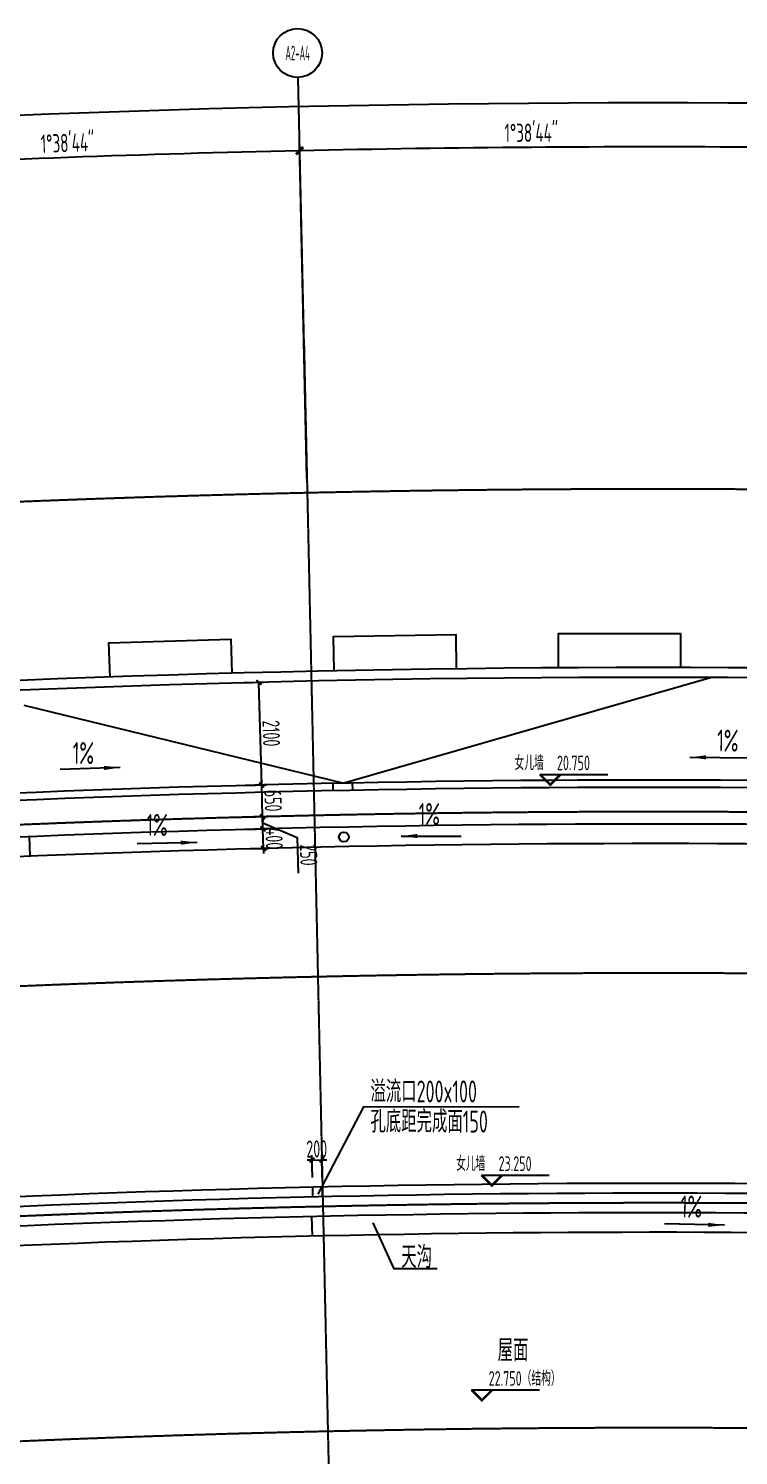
# Model space of a CAD drawing. Header units: millimetres. Extents: x 11677979 to 24947533, y -12764720 to -6308891.
# Drawn here: x 11765932 to 11780462, y -6390643 to -6361459 of the extents above; entities that cross this region are included whole.
import ezdxf
from ezdxf.enums import TextEntityAlignment as Align

# ---------------------------------------------------------------- set-up
doc = ezdxf.new("R2010")
doc.units = ezdxf.units.MM
doc.header["$LTSCALE"] = 10
doc.linetypes.add('A2-RG-AXIS$0$CENTER', pattern=[2, 1.25, -0.25, 0.25, -0.25])
doc.linetypes.add('A2-RG-AXIS$0$DOTE', pattern=[2.42, 2, -0.2, 0.02, -0.2])
for name, color, linetype in [('A2-RB-RF$0$A-DIMS-100', 1, 'Continuous'), ('A2-RG-AXIS$0$A-AXIS', 1, 'Continuous'), ('A2-RG-AXIS$0$A-DIMS-100', 1, 'Continuous'), ('A2-RG-AXIS$0$A-GRID', 1, 'A2-RG-AXIS$0$CENTER'), ('A2-RG-AXIS$0$A-SYMB', 4, 'Continuous'), ('A2-RI-RF$0$$0$AUDIT_D_120618114340-341', 1, 'Continuous'), ('A2-RI-RF$0$$2$A-SYMB', 4, 'Continuous'), ('A2-RI-RF$0$A-HATH', 9, 'Continuous'), ('A2-RI-RF$0$A-ROOF-DRAN', 175, 'Continuous'), ('A2-RI-RF$0$A-ROOF-EDGE', 2, 'Continuous'), ('A2-RI-RF$0$A-SYMB', 4, 'Continuous'), ('A2-RI-RF$0$A-SYMB-AREA', 4, 'Continuous'), ('A2-RI-RF$0$A-SYMB-NAME', 4, 'Continuous')]:
    doc.layers.add(name, color=color, linetype=linetype)
doc.layers.add('A2-RI-RF$0$A-DETL-LLIN', color=3, linetype='Continuous', lineweight=5)
doc.styles.add('A2-RB-RF$0$XD2008', font='hzs.shx', dxfattribs={"width": 0.7, "bigfont": 'hztxt.shx'})
doc.styles.add('A2-RG-AXIS$0$ECADI', font='hzs.shx', dxfattribs={"width": 0.7, "bigfont": 'hztxt.shx'})
doc.styles.add('A2-RG-AXIS$0$XD2008', font='hzs.shx', dxfattribs={"width": 0.7, "bigfont": 'hztxt.shx'})
doc.styles.add('A2-RI-RF$0$$0$XD2008', font='xd-hzs.shx', dxfattribs={"width": 0.7, "bigfont": 'xd-hztxt.shx'})
doc.styles.add('A2-RI-RF$0$ECADI', font='hzs.shx', dxfattribs={"width": 0.7, "bigfont": 'hztxt.shx'})
doc.dimstyles.new('A2-RB-RF$0$XD100$0', dxfattribs={"dimscale": 100, "dimtxt": 3.5, "dimasz": 1, "dimexe": 1, "dimexo": 2, "dimgap": 0.5, "dimtad": 1, "dimdec": 0, "dimdsep": 46, "dimtxsty": 'A2-RB-RF$0$XD2008', "dimblk1": 'A2-RB-RF$0$_ArchTick', "dimblk2": 'A2-RB-RF$0$_ArchTick', "dimsah": 1, "dimcen": 2.5, "dimclrt": 4, "dimaunit": 1, "dimadec": 0, "dimazin": 0, "dimtfac": 1, "dimtdec": 0, "dimtix": 1, "dimtmove": 1, "dimatfit": 3, "dimfxl": 0, "dimtolj": 1, "dimtzin": 0, "dimarcsym": 0})
doc.dimstyles.new('A2-RG-AXIS$0$XD150', dxfattribs={"dimscale": 300, "dimtxt": 2.5, "dimasz": 1.5, "dimexe": 1, "dimexo": 2, "dimgap": 0.5, "dimtad": 1, "dimdec": 0, "dimdsep": 46, "dimtxsty": 'A2-RG-AXIS$0$XD2008', "dimcen": 2.5, "dimclrt": 4, "dimaunit": 1, "dimadec": 3, "dimazin": 0, "dimtfac": 1, "dimtdec": 0, "dimtmove": 2, "dimatfit": 3, "dimfxl": 0, "dimtolj": 1, "dimtzin": 0, "dimarcsym": 0})

# ---------------------------------------------------------------- blocks, each defined once
blk = doc.blocks.new('A2-RG-AXIS$0$ECADI-TAG-GRID')
at = {"color": 13}
blk.add_circle((0, 0), 5, dxfattribs=at)
at = {"style": 'A2-RG-AXIS$0$ECADI', "width": 0.7}
blk.add_attdef('GRID', text='', height=5, dxfattribs=at).set_placement((0, 0), align=Align.MIDDLE)
blk = doc.blocks.new('A2-RG-AXIS$0$_ArchTick')
at = {"color": 0, "linetype": 'ByBlock', "const_width": 0.4}
blk.add_lwpolyline([(-0.5, -0.5), (0.5, 0.5)], dxfattribs=at)
blk = doc.blocks.new('*D508')
at = {"layer": 'A2-RG-AXIS$0$A-DIMS-100', "color": 0, "lineweight": -2, "ltscale": 3, "transparency": 16777216}
for p, q in [((11753070, -6371598), (11752455, -6363872)), ((11854556, -6379588), (11856371, -6372053))]:
    blk.add_line(p, q, dxfattribs=at)
blk.add_arc((11778731, -6694179), 331200, 76.44866, 94.54827, dxfattribs=at)
at = {"layer": 'Defpoints', "color": 0, "ltscale": 3, "transparency": 16777216}
for p in [(11822065, -6365826), (11753093, -6371897), (11854485, -6379879), (11778731, -6694179)]:
    blk.add_point(p, dxfattribs=at)
at = {"layer": 'A2-RG-AXIS$0$A-DIMS-100', "color": 0, "lineweight": -2, "ltscale": 3, "transparency": 16777216, "xscale": 150, "yscale": 150, "zscale": 150}
for p, rotation in [((11752467, -6364022), 184.5482656226652), ((11856336, -6372199), 346.4486630674553)]:
    blk.add_blockref('A2-RG-AXIS$0$_ArchTick', p, dxfattribs=dict(at, rotation=rotation))
at = {"layer": 'A2-RG-AXIS$0$A-DIMS-100', "color": 4, "ltscale": 3, "transparency": 16777216, "insert": (11804749, -6363703), "char_height": 375, "attachment_point": 5, "rotation": 355.4985, "style": 'A2-RG-AXIS$0$XD2008'}
blk.add_mtext('\\A1;18°5\'59"', dxfattribs=at)
blk = doc.blocks.new('*D513')
at = {"layer": 'A2-RG-AXIS$0$A-DIMS-100', "color": 0, "lineweight": -2, "ltscale": 3, "transparency": 16777216}
for p, q in [((11771629, -6370657), (11771479, -6363808)), ((11762343, -6370994), (11761996, -6364153))]:
    blk.add_line(p, q, dxfattribs=at)
blk.add_arc((11778731, -6694179), 330300, 91.25743, 92.90285, dxfattribs=at)
at = {"layer": 'Defpoints', "color": 0, "ltscale": 3, "transparency": 16777216}
for p in [(11768322, -6364043), (11771636, -6370957), (11762358, -6371294), (11778731, -6694179)]:
    blk.add_point(p, dxfattribs=at)
at = {"layer": 'A2-RG-AXIS$0$A-DIMS-100', "color": 0, "lineweight": -2, "ltscale": 3, "transparency": 16777216, "xscale": 150, "yscale": 150, "zscale": 150}
for p, rotation in [((11771482, -6363958), 1.257428799195983), ((11762003, -6364303), 182.9028472109292)]:
    blk.add_blockref('A2-RG-AXIS$0$_ArchTick', p, dxfattribs=dict(at, rotation=rotation))
at = {"layer": 'A2-RG-AXIS$0$A-DIMS-100', "color": 4, "ltscale": 3, "transparency": 16777216, "insert": (11766731, -6363798), "char_height": 375, "attachment_point": 5, "rotation": 2.0801, "style": 'A2-RG-AXIS$0$XD2008'}
blk.add_mtext('\\A1;1°38\'44"', dxfattribs=at)
blk = doc.blocks.new('*D517')
at = {"layer": 'A2-RG-AXIS$0$A-DIMS-100', "color": 0, "lineweight": -2, "ltscale": 3, "transparency": 16777216}
for p, q in [((11771629, -6370657), (11771479, -6363808)), ((11780922, -6370586), (11780968, -6363736))]:
    blk.add_line(p, q, dxfattribs=at)
blk.add_arc((11778731, -6694179), 330300, 89.61201, 91.25743, dxfattribs=at)
at = {"layer": 'Defpoints', "color": 0, "ltscale": 3, "transparency": 16777216}
for p in [(11777806, -6363880), (11771636, -6370957), (11780920, -6370886), (11778731, -6694179)]:
    blk.add_point(p, dxfattribs=at)
at = {"layer": 'A2-RG-AXIS$0$A-DIMS-100', "color": 0, "lineweight": -2, "ltscale": 3, "transparency": 16777216, "xscale": 150, "yscale": 150, "zscale": 150}
for p, rotation in [((11771482, -6363958), 181.2574288054266), ((11780967, -6363886), 359.6120103936937)]:
    blk.add_blockref('A2-RG-AXIS$0$_ArchTick', p, dxfattribs=dict(at, rotation=rotation))
at = {"layer": 'A2-RG-AXIS$0$A-DIMS-100', "color": 4, "ltscale": 3, "transparency": 16777216, "insert": (11776222, -6363590), "char_height": 375, "attachment_point": 5, "rotation": 0.4347, "style": 'A2-RG-AXIS$0$XD2008'}
blk.add_mtext('\\A1;1°38\'44"', dxfattribs=at)
blk = doc.blocks.new('A2-RI-RF$0$5erhfh')
at = {"layer": 'A2-RI-RF$0$A-SYMB-AREA', "style": 'A2-RI-RF$0$ECADI', "width": 0.7}
blk.add_attdef('340M2', text='', height=2.5, dxfattribs=at).set_placement((0, 1.25), align=Align.MIDDLE_LEFT)
at = {"layer": 'A2-RI-RF$0$A-SYMB-NAME', "style": 'A2-RI-RF$0$ECADI', "width": 0.7}
blk.add_attdef('CHINESENAME', (-12.29, 3.09), '', height=4.5, dxfattribs=at)
blk = doc.blocks.new('A2-RI-RF$0$$2$ECADI-TAG-HGHT（国标）')
at = {"color": 1}
blk.add_line((-2.12, 2.12), (11.77, 2.12), dxfattribs=at)
at = {"color": 1, "const_width": 0.5}
blk.add_lwpolyline([(-2.12, 2.12), (0, 0), (2.12, 2.12)], dxfattribs=at)
at = {"style": 'A2-RI-RF$0$$0$XD2008', "width": 0.7}
blk.add_attdef('FL', text='', height=3, dxfattribs=at).set_placement((-2.69, 2.97), align=Align.RIGHT)
for tag, p in [('F.F.L.', (2.28, 2.97)), ('T.O.S.', (2.28, -1.1))]:
    blk.add_attdef(tag, p, '', height=3, dxfattribs=at)
blk = doc.blocks.new('A2-RB-RF$0$_ArchTick')
at = {"color": 0, "linetype": 'ByBlock', "const_width": 0.4}
blk.add_lwpolyline([(-0.5, -0.5), (0.5, 0.5)], dxfattribs=at)
blk = doc.blocks.new('*D706')
at = {"layer": 'A2-RB-RF$0$A-DIMS-100', "color": 0, "lineweight": -2, "transparency": 16777216}
for p, q in [((11770350, -6376939), (11770804, -6376927)), ((11770704, -6376930), (11770702, -6376830)), ((11770722, -6377580), (11770704, -6376930)), ((11770367, -6377589), (11770822, -6377577)), ((11770722, -6377580), (11770725, -6377679))]:
    blk.add_line(p, q, dxfattribs=at)
at = {"layer": 'Defpoints', "color": 0, "transparency": 16777216}
for p in [(11770150, -6376945), (11770704, -6376930), (11770167, -6377595)]:
    blk.add_point(p, dxfattribs=at)
at = {"layer": 'A2-RB-RF$0$A-DIMS-100', "color": 0, "lineweight": -2, "transparency": 16777216, "xscale": 100, "yscale": 100, "zscale": 100}
for p, rotation in [((11770704, -6376930), 271.5494782955902), ((11770722, -6377580), 91.54947829559023)]:
    blk.add_blockref('A2-RB-RF$0$_ArchTick', p, dxfattribs=dict(at, rotation=rotation))
at = {"layer": 'A2-RB-RF$0$A-DIMS-100', "color": 4, "transparency": 16777216, "insert": (11770938, -6377249), "char_height": 350, "attachment_point": 5, "rotation": 271.5495, "style": 'A2-RB-RF$0$XD2008'}
blk.add_mtext('\\A1;650', dxfattribs=at)
blk = doc.blocks.new('*D707')
at = {"layer": 'A2-RB-RF$0$A-DIMS-100', "color": 0, "lineweight": -2, "transparency": 16777216}
for p, q in [((11770293, -6374840), (11770747, -6374828)), ((11770704, -6376930), (11770647, -6374831)), ((11770350, -6376939), (11770804, -6376927))]:
    blk.add_line(p, q, dxfattribs=at)
at = {"layer": 'Defpoints', "color": 0, "transparency": 16777216}
for p in [(11770093, -6374846), (11770647, -6374831), (11770150, -6376945)]:
    blk.add_point(p, dxfattribs=at)
at = {"layer": 'A2-RB-RF$0$A-DIMS-100', "color": 0, "lineweight": -2, "transparency": 16777216, "xscale": 100, "yscale": 100, "zscale": 100}
for p, rotation in [((11770647, -6374831), 91.54943228193672), ((11770704, -6376930), 271.5494322819367)]:
    blk.add_blockref('A2-RB-RF$0$_ArchTick', p, dxfattribs=dict(at, rotation=rotation))
at = {"layer": 'A2-RB-RF$0$A-DIMS-100', "color": 4, "transparency": 16777216, "insert": (11770901, -6375874), "char_height": 350, "attachment_point": 5, "rotation": 271.5494, "style": 'A2-RB-RF$0$XD2008'}
blk.add_mtext('\\A1;2100', dxfattribs=at)
blk = doc.blocks.new('*D647')
at = {"layer": 'A2-RB-RF$0$A-DIMS-100', "color": 0, "lineweight": -2, "transparency": 16777216}
for p, q in [((11771743, -6384958), (11771733, -6384500)), ((11771943, -6384953), (11771933, -6384496)), ((11771735, -6384600), (11771635, -6384602)), ((11771735, -6384600), (11771935, -6384596)), ((11771935, -6384596), (11772035, -6384594))]:
    blk.add_line(p, q, dxfattribs=at)
at = {"layer": 'Defpoints', "color": 0, "transparency": 16777216}
for p in [(11771935, -6384596), (11771748, -6385158), (11771948, -6385153)]:
    blk.add_point(p, dxfattribs=at)
at = {"layer": 'A2-RB-RF$0$A-DIMS-100', "color": 0, "lineweight": -2, "transparency": 16777216, "xscale": 100, "yscale": 100, "zscale": 100}
for p, rotation in [((11771735, -6384600), 1.257428799238998), ((11771935, -6384596), 181.257428799239)]:
    blk.add_blockref('A2-RB-RF$0$_ArchTick', p, dxfattribs=dict(at, rotation=rotation))
at = {"layer": 'A2-RB-RF$0$A-DIMS-100', "color": 4, "transparency": 16777216, "insert": (11771831, -6384373), "char_height": 350, "attachment_point": 5, "rotation": 1.2574, "style": 'A2-RB-RF$0$XD2008'}
blk.add_mtext('\\A1;200', dxfattribs=at)
blk = doc.blocks.new('*D670')
at = {"layer": 'A2-RB-RF$0$A-DIMS-100', "color": 0, "lineweight": -2, "transparency": 16777216}
for p, q in [((11770367, -6377589), (11770822, -6377577)), ((11770729, -6377829), (11770722, -6377580)), ((11770374, -6377839), (11770829, -6377827)), ((11770725, -6377704), (11771430, -6378001)), ((11771430, -6378001), (11771450, -6378731))]:
    blk.add_line(p, q, dxfattribs=at)
at = {"layer": 'Defpoints', "color": 0, "transparency": 16777216}
for p in [(11770722, -6377580), (11770167, -6377595), (11770174, -6377844)]:
    blk.add_point(p, dxfattribs=at)
at = {"layer": 'A2-RB-RF$0$A-DIMS-100', "color": 0, "lineweight": -2, "transparency": 16777216, "xscale": 100, "yscale": 100, "zscale": 100}
for p, rotation in [((11770722, -6377580), 91.54947829559671), ((11770729, -6377829), 271.5494782955967)]:
    blk.add_blockref('A2-RB-RF$0$_ArchTick', p, dxfattribs=dict(at, rotation=rotation))
at = {"layer": 'A2-RB-RF$0$A-DIMS-100', "color": 4, "transparency": 16777216, "insert": (11771665, -6378360), "char_height": 350, "attachment_point": 5, "rotation": 271.5495, "style": 'A2-RB-RF$0$XD2008'}
blk.add_mtext('\\A1;250', dxfattribs=at)
blk = doc.blocks.new('*D671')
at = {"layer": 'A2-RB-RF$0$A-DIMS-100', "color": 0, "lineweight": -2, "transparency": 16777216}
for p, q in [((11770374, -6377839), (11770829, -6377827)), ((11770729, -6377829), (11770726, -6377729)), ((11770739, -6378229), (11770729, -6377829)), ((11770385, -6378239), (11770839, -6378227)), ((11770739, -6378229), (11770742, -6378329))]:
    blk.add_line(p, q, dxfattribs=at)
at = {"layer": 'Defpoints', "color": 0, "transparency": 16777216}
for p in [(11770174, -6377844), (11770729, -6377829), (11770185, -6378244)]:
    blk.add_point(p, dxfattribs=at)
at = {"layer": 'A2-RB-RF$0$A-DIMS-100', "color": 0, "lineweight": -2, "transparency": 16777216, "xscale": 100, "yscale": 100, "zscale": 100}
for p, rotation in [((11770729, -6377829), 271.5494782955974), ((11770739, -6378229), 91.54947829559742)]:
    blk.add_blockref('A2-RB-RF$0$_ArchTick', p, dxfattribs=dict(at, rotation=rotation))
at = {"layer": 'A2-RB-RF$0$A-DIMS-100', "color": 4, "transparency": 16777216, "insert": (11770959, -6378023), "char_height": 350, "attachment_point": 5, "rotation": 271.5495, "style": 'A2-RB-RF$0$XD2008'}
blk.add_mtext('\\A1;400', dxfattribs=at)
blk = doc.blocks.new('A2-RG-AXIS')
at = {"layer": 'A2-RG-AXIS$0$A-AXIS', "ltscale": 3}
blk.add_line((11771570.2, -6367957.3), (11771449.5, -6362458.6), dxfattribs=at)
at = {"layer": 'A2-RG-AXIS$0$A-GRID', "linetype": 'A2-RG-AXIS$0$DOTE'}
blk.add_line((11771570.2, -6367957.3), (11772452.4, -6408147.6), dxfattribs=at)
for radius in [323300, 316700, 313400, 308700, 304100]:
    blk.add_arc((11778730.7, -6694178.7), radius, 75.589285, 95.407644, dxfattribs=at)
at = {"layer": 'A2-RG-AXIS$0$A-SYMB'}
ref = blk.add_blockref('A2-RG-AXIS$0$ECADI-TAG-GRID', (11771438.5, -6361958.7), dxfattribs=dict(at, xscale=100, yscale=100, zscale=100))
ref.add_attrib('GRID', 'A2-A4', dxfattribs={"layer": '0', "extrusion": (0, 0, -1), "height": 300, "style": 'A2-RG-AXIS$0$ECADI', "text_generation_flag": 2, "width": 0.5}).set_placement((-11771438.5, -6361958.7), align=Align.MIDDLE)
at = {"layer": 'A2-RG-AXIS$0$A-DIMS-100', "ltscale": 3}
for base, p1, p2, picture, middle in [((11822064.9, -6365825.9), (11854485.2, -6379879.3), (11753093.4, -6371896.8), '*D508', (11804748.6, -6363703.1)), ((11768321.7, -6364042.8), (11762358, -6371293.6), (11771636, -6370956.6), '*D513', (11766730.9, -6363798.4)), ((11777805.6, -6363880), (11780920, -6370886.1), (11771636, -6370956.6), '*D517', (11776222.4, -6363590))]:
    dim = blk.add_angular_dim_3p(base=base, center=(11778730.7, -6694178.7), p1=p1, p2=p2, dimstyle='A2-RG-AXIS$0$XD150', override={"dimscale": 150, "dimasz": 1, "dimblk": 'A2-RG-AXIS$0$_ArchTick', "dimadec": 4}, dxfattribs=at)
    dim.commit()
    dim.dimension.update_dxf_attribs({"geometry": picture, "text_midpoint": middle})
blk = doc.blocks.new('A2-RI-RF')
at = {"layer": 'A2-RI-RF$0$$0$AUDIT_D_120618114340-341'}
for p, q in [((11779467, -6376364.2), (11780694.4, -6376372.8)), ((11767807.8, -6376573.2), (11766580.9, -6376609.8)), ((11769381.5, -6378104.8), (11768154.4, -6378132.3)), ((11773556.8, -6377975.5), (11774784.3, -6377974.5)), ((11780174.7, -6385933.7), (11778947.5, -6385907.8))]:
    blk.add_line(p, q, dxfattribs=at)
at = {"layer": 'A2-RI-RF$0$$0$AUDIT_D_120618114340-341', "extrusion": (0, 0, -1)}
for points in [[(-11779799.8, -6376322.5), (-11779799.8, -6376406.6), (-11779463.1, -6376364.3)], [(-11767474.1, -6376539.1), (-11767476.1, -6376623.2), (-11767811.7, -6376573.2)], [(-11769048.1, -6378068.2), (-11769049.4, -6378152.3), (-11769385.4, -6378104.8)], [(-11773889.3, -6377931.2), (-11773889.9, -6378015.3), (-11773552.9, -6377975.6)], [(-11779843.2, -6385882.7), (-11779840.9, -6385966.8), (-11780178.6, -6385933.9)]]:
    blk.add_solid(points, dxfattribs=at)
at = {"layer": 'A2-RI-RF$0$A-HATH'}
for p, q in [((11772363.2, -6376892.6), (11779892.4, -6374730.8)), ((11772363.2, -6376892.6), (11765841.6, -6375304.6)), ((11772166.6, -6377046.7), (11772163.6, -6376896.7)), ((11772566.6, -6377038.7), (11772563.5, -6376888.6))]:
    blk.add_line(p, q, dxfattribs=at)
at = {"layer": 'A2-RI-RF$0$A-ROOF-DRAN'}
for p, q in [((11765966.5, -6378386.6), (11765950, -6377986.9)), ((11771741.4, -6386158), (11771732.3, -6385758.1))]:
    blk.add_line(p, q, dxfattribs=at)
blk.add_circle((11772385.6, -6377992.4), 100, dxfattribs=at)
for radius, start, end in [(316450, 87.242651, 93.96887), (316050, 87.243854, 93.968137), (308500, 87.247739, 93.954159), (308100, 87.323338, 93.954159)]:
    blk.add_arc((11778730.7, -6694178.7), radius, start, end, dxfattribs=at)
at = {"layer": 'A2-RI-RF$0$A-ROOF-EDGE'}
for p, q in [((11771752.1, -6385357.5), (11771747.7, -6385157.5)), ((11771952, -6385353.1), (11771947.7, -6385153.2))]:
    blk.add_line(p, q, dxfattribs=at)
for points in [[(11767600.7, -6374722.6), (11767576.5, -6374023), (11770075.9, -6373945.7), (11770095, -6374645.4)], [(11772189.9, -6374595.6), (11772175.8, -6373895.8), (11774675.5, -6373854.4), (11774684.6, -6374554.3)], [(11776780.5, -6374534.7), (11776776.5, -6373834.7), (11779276.5, -6373829.2), (11779275.6, -6374529.2)]]:
    blk.add_lwpolyline(points, dxfattribs=at)
for centre, radius, start, end in [((11778730.7, -6694178.7), 319650, 76.756883, 94.239677), ((11778730.7, -6694178.7), 319450, 76.756883, 94.239677), ((11778729.8, -6694178.8), 317350, 87.222766, 93.970354), ((11778729.8, -6694178.8), 317200, 87.223207, 93.970081), ((11778730.7, -6694178.7), 309100, 87.134709, 93.955093), ((11778730.7, -6694178.7), 308900, 87.172336, 93.991807)]:
    blk.add_arc(centre, radius, start, end, dxfattribs=at)
at = {"layer": 'A2-RI-RF$0$A-SYMB'}
for points in [[(11775970.7, -6383519.1), (11772784.4, -6383511.5), (11771850, -6385296.5)], [(11774294.3, -6386826.3), (11773415.2, -6386824.5), (11772982.8, -6385885)]]:
    blk.add_lwpolyline(points, dxfattribs=at)
ref = blk.add_blockref('A2-RI-RF$0$5erhfh', (11780557.8, -6376599.6), dxfattribs=dict(xscale=99.99999999968374, yscale=99.99999999968374, zscale=99.99999999968374, rotation=359.5617199320547))
ref.add_attrib('CHINESENAME', '1%%%', (11780025.4, -6376245.2), dxfattribs={"layer": 'A2-RI-RF$0$A-SYMB-NAME', "height": 450, "rotation": 359.56172, "style": 'A2-RI-RF$0$ECADI', "width": 0.7})
ref = blk.add_blockref('A2-RI-RF$0$5erhfh', (11767368.6, -6376854.2), dxfattribs=dict(xscale=99.99999999968374, yscale=99.99999999968374, zscale=99.99999999968374, rotation=359.5617199320547))
ref.add_attrib('CHINESENAME', '1%%%', (11766836.1, -6376499.9), dxfattribs={"layer": 'A2-RI-RF$0$A-SYMB-NAME', "height": 450, "rotation": 359.56172, "style": 'A2-RI-RF$0$ECADI', "width": 0.7})
ref = blk.add_blockref('A2-RI-RF$0$5erhfh', (11768876.1, -6378324.9), dxfattribs=dict(xscale=99.99999999968374, yscale=99.99999999968374, zscale=99.99999999968374, rotation=359.5617199320547))
ref.add_attrib('CHINESENAME', '1%%%', (11768343.6, -6377970.6), dxfattribs={"layer": 'A2-RI-RF$0$A-SYMB-NAME', "height": 450, "rotation": 359.56172, "style": 'A2-RI-RF$0$ECADI', "width": 0.7})
ref = blk.add_blockref('A2-RI-RF$0$5erhfh', (11774447.9, -6378102.9), dxfattribs=dict(xscale=99.99999999968374, yscale=99.99999999968374, zscale=99.99999999968374, rotation=359.5617199320547))
ref.add_attrib('CHINESENAME', '1%%%', (11773915.5, -6377748.5), dxfattribs={"layer": 'A2-RI-RF$0$A-SYMB-NAME', "height": 450, "rotation": 359.56172, "style": 'A2-RI-RF$0$ECADI', "width": 0.7})
ref = blk.add_blockref('A2-RI-RF$0$5erhfh', (11774158.8, -6383732.3), dxfattribs=dict(xscale=100, yscale=100, zscale=100))
ref.add_attrib('CHINESENAME', '溢流口200x100', (11772929.6, -6383423.5), dxfattribs={"layer": 'A2-RI-RF$0$A-SYMB-NAME', "height": 450, "style": 'A2-RI-RF$0$ECADI', "width": 0.7})
ref = blk.add_blockref('A2-RI-RF$0$5erhfh', (11774158.8, -6384347.4), dxfattribs=dict(xscale=100, yscale=100, zscale=100))
ref.add_attrib('CHINESENAME', '孔底距完成面150', (11772929.6, -6384038.6), dxfattribs={"layer": 'A2-RI-RF$0$A-SYMB-NAME', "height": 450, "style": 'A2-RI-RF$0$ECADI', "width": 0.7})
ref = blk.add_blockref('A2-RI-RF$0$5erhfh', (11779813.4, -6386131.1), dxfattribs=dict(xscale=99.99999999968374, yscale=99.99999999968374, zscale=99.99999999968374, rotation=359.5617199320547))
ref.add_attrib('CHINESENAME', '1%%%', (11779280.9, -6385776.8), dxfattribs={"layer": 'A2-RI-RF$0$A-SYMB-NAME', "height": 450, "rotation": 359.56172, "style": 'A2-RI-RF$0$ECADI', "width": 0.7})
ref = blk.add_blockref('A2-RI-RF$0$5erhfh', (11774789.6, -6387116.6), dxfattribs=dict(xscale=100, yscale=100, zscale=100))
ref.add_attrib('CHINESENAME', '天沟', (11773560.4, -6386807.9), dxfattribs={"layer": 'A2-RI-RF$0$A-SYMB-NAME', "height": 450, "style": 'A2-RI-RF$0$ECADI', "width": 0.7})
ref = blk.add_blockref('A2-RI-RF$0$5erhfh', (11776417.4, -6391353), dxfattribs=dict(xscale=100, yscale=100, zscale=100))
ref.add_attrib('CHINESENAME', '屋面', (11775532.1, -6388718.5), dxfattribs={"layer": 'A2-RI-RF$0$A-SYMB-NAME', "height": 450, "style": 'A2-RI-RF$0$ECADI', "width": 0.7})
at = {"layer": 'A2-RI-RF$0$$2$A-SYMB'}
ref = blk.add_blockref('A2-RI-RF$0$$2$ECADI-TAG-HGHT（国标）', (11776609.5, -6376925.2), dxfattribs=dict(at, xscale=100, yscale=100, zscale=100))
ref.add_attrib('F.F.L.', '20.750', (11776747.1, -6376628.5), dxfattribs={"layer": '0', "height": 300, "style": 'A2-RI-RF$0$$0$XD2008', "width": 0.7})
ref.add_attrib('FL', '女儿墙', dxfattribs={"layer": '0', "height": 300, "style": 'A2-RI-RF$0$$0$XD2008', "width": 0.7}).set_placement((11776478.1, -6376627.7), align=Align.RIGHT)
ref = blk.add_blockref('A2-RI-RF$0$$2$ECADI-TAG-HGHT（国标）', (11775413.9, -6385121.9), dxfattribs=dict(at, xscale=100, yscale=100, zscale=100))
ref.add_attrib('F.F.L.', '23.250', (11775551.6, -6384825.2), dxfattribs={"layer": '0', "height": 300, "style": 'A2-RI-RF$0$$0$XD2008', "width": 0.7})
ref.add_attrib('FL', '女儿墙', dxfattribs={"layer": '0', "height": 300, "style": 'A2-RI-RF$0$$0$XD2008', "width": 0.7}).set_placement((11775282.6, -6384824.5), align=Align.RIGHT)
ref = blk.add_blockref('A2-RI-RF$0$$2$ECADI-TAG-HGHT（国标）', (11775211.7, -6389514.9), dxfattribs=dict(at, xscale=100, yscale=100, zscale=100))
ref.add_attrib('F.F.L.', '22.750（结构）', (11775349.4, -6389218.1), dxfattribs={"layer": '0', "height": 300, "style": 'A2-RI-RF$0$$0$XD2008', "width": 0.7})
at = {"layer": 'A2-RI-RF$0$A-DETL-LLIN'}
blk.add_blockref('A2-RG-AXIS', (0, 0), dxfattribs=at)
blk = doc.blocks.new('A2-RB-RF')
at = {"layer": 'A2-RB-RF$0$A-DIMS-100'}
for p1, p2, distance, picture, middle in [((11770149.8, -6376944.8), (11770093, -6374845.5), -554.7, '*D707', (11770900.8, -6375874.1)), ((11770167.3, -6377594.5), (11770149.8, -6376944.8), -554.7, '*D706', (11770938, -6377248.6)), ((11770184.9, -6378244.3), (11770174.1, -6377844.4), -554.7, '*D671', (11770958.9, -6378023.3)), ((11771747.7, -6385157.5), (11771947.7, -6385153.2), 557.5, '*D647', (11771830.5, -6384373))]:
    dim = blk.add_aligned_dim(p1=p1, p2=p2, distance=distance, dimstyle='A2-RB-RF$0$XD100$0', dxfattribs=at)
    dim.commit()
    dim.dimension.update_dxf_attribs({"geometry": picture, "text_midpoint": middle})
dim = blk.add_linear_dim(base=(11770721.8, -6377579.5), p1=(11770174.1, -6377844.4), p2=(11770167.3, -6377594.5), angle=91.54948, dimstyle='A2-RB-RF$0$XD100$0', dxfattribs=at)
dim.commit()
dim.dimension.update_dxf_attribs({"geometry": '*D670', "text_midpoint": (11771431.5, -6378050.8), "dimtype": 129})

msp = doc.modelspace()

# ---------------------------------------------------------------- block references
for name in ['A2-RI-RF', 'A2-RG-AXIS', 'A2-RB-RF']:
    msp.add_blockref(name, (0, 0))

doc.saveas('drawing.dxf')
